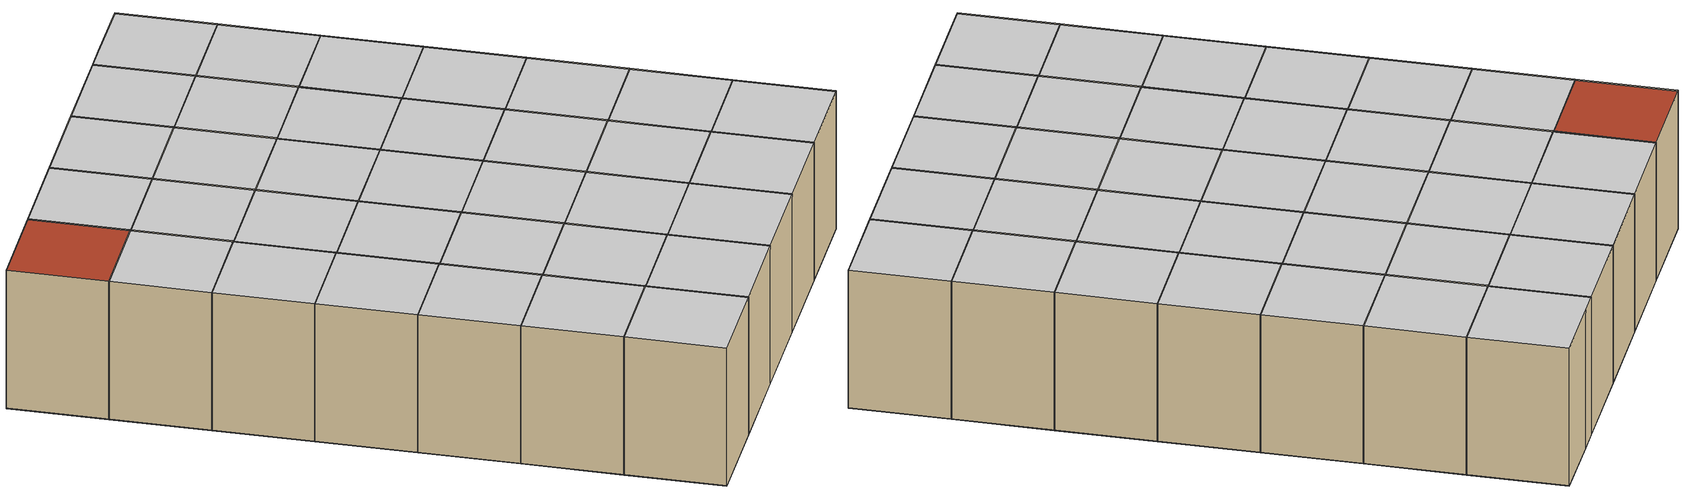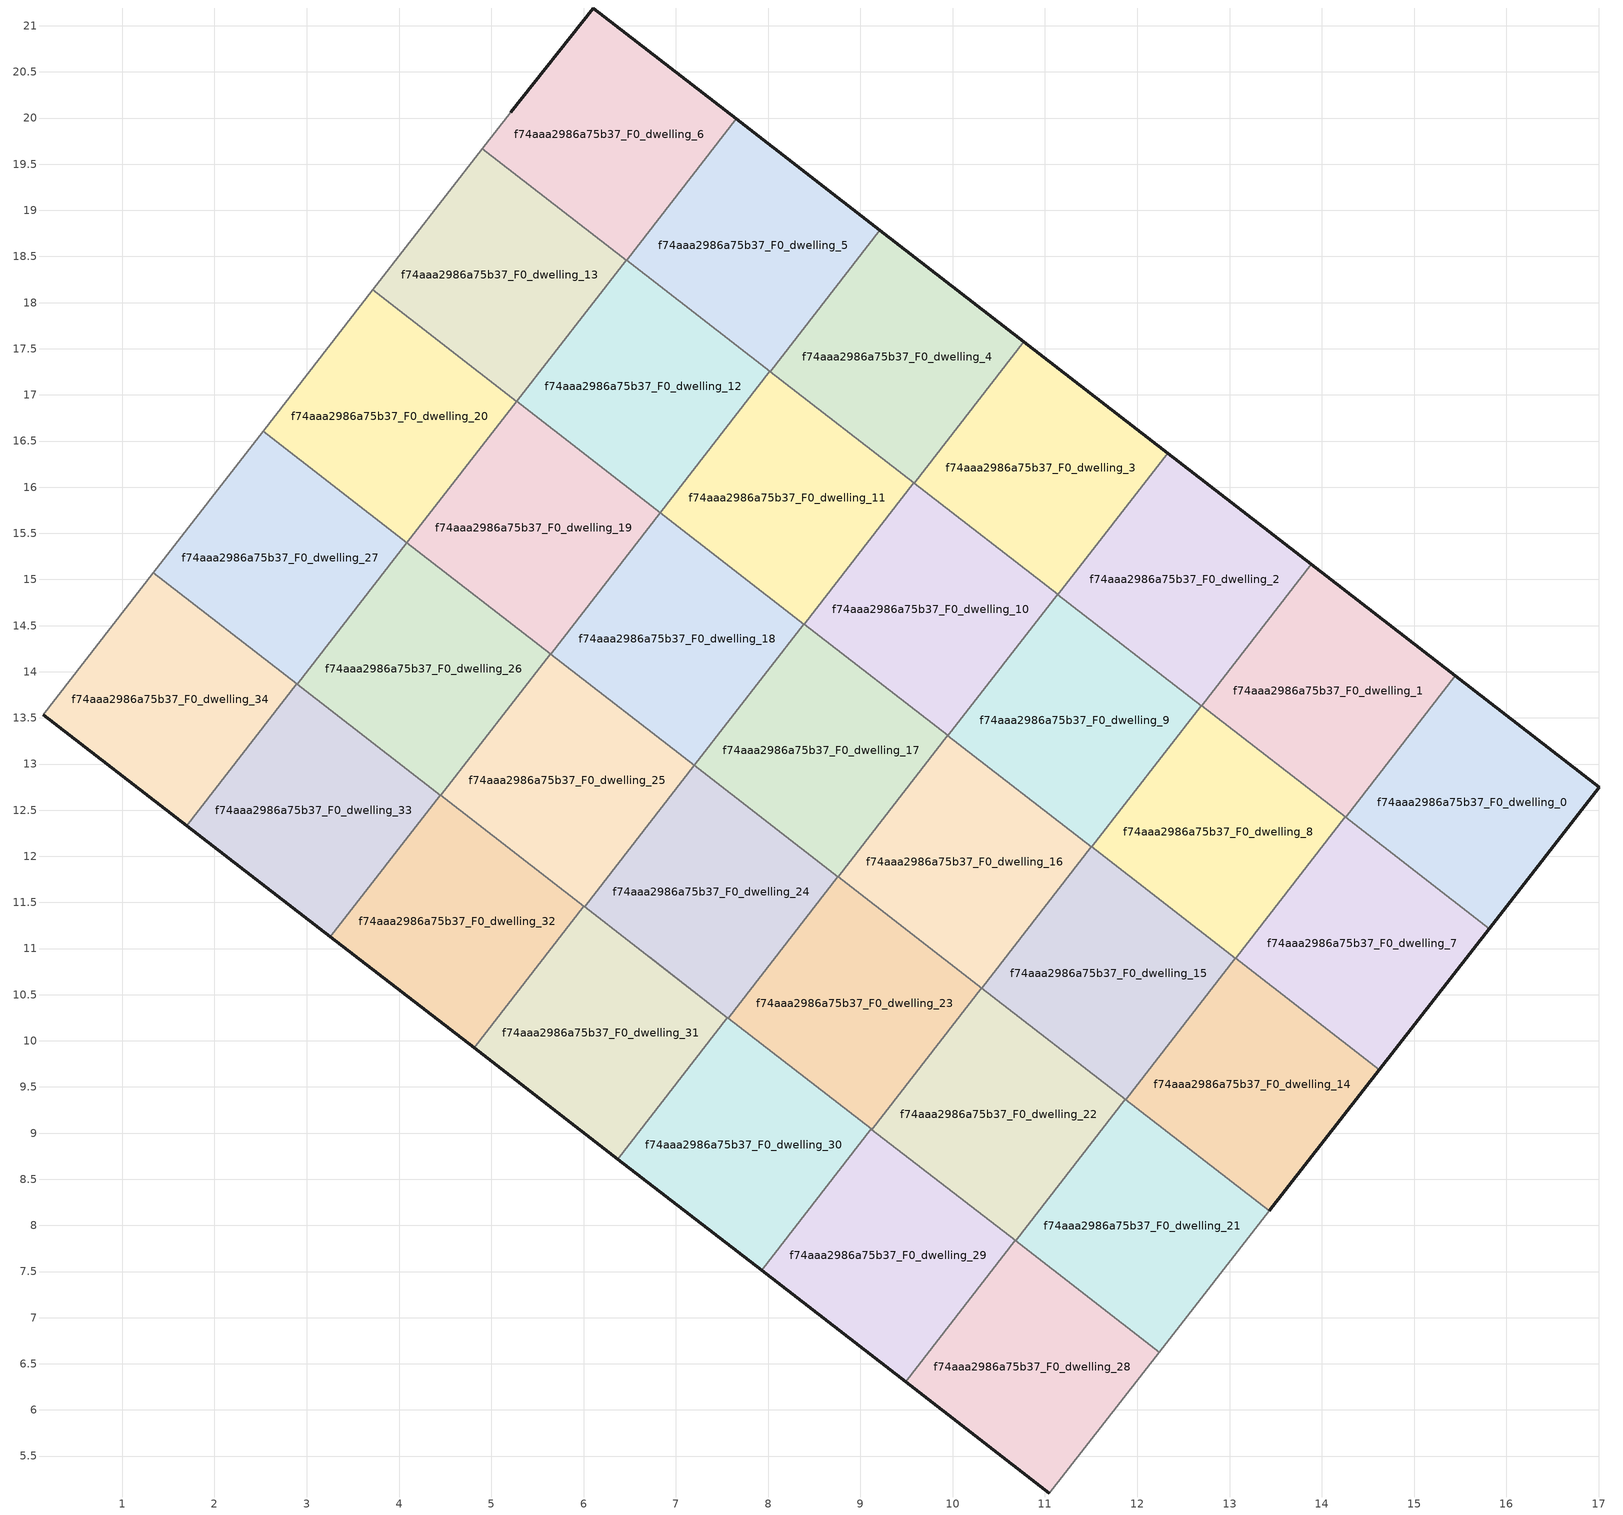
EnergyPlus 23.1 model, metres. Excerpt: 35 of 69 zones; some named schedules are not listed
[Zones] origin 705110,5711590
f74aaa2986a75b37_F0_dwelling_0
 floor ground (EU_floor_Construction): 15.81,11.22 17.01,12.75 15.44,13.96 14.26,12.42 z0
 wall outside (EU_wall_Construction): 15.44,13.96 17.01,12.75 15.81,11.22 z0:3
 wall to f74aaa2986a75b37_F0_dwelling_1 (EU_wall_Construction): 14.26,12.42 15.44,13.96 z0:3
 wall to f74aaa2986a75b37_F0_dwelling_7 (EU_wall_Construction): 15.81,11.22 14.26,12.42 z0:3
 ceiling to f74aaa2986a75b37_F1_dwelling_0 (EU_floor_Construction): 17.01,12.75 15.81,11.22 14.26,12.42 15.44,13.96 z3
f74aaa2986a75b37_F0_dwelling_1
 floor ground (EU_floor_Construction): 14.26,12.42 15.44,13.96 13.89,15.16 12.7,13.63 z0
 wall outside (EU_wall_Construction): 13.89,15.16 15.44,13.96 z0:3
 wall to f74aaa2986a75b37_F0_dwelling_2 (EU_wall_Construction): 12.7,13.63 13.89,15.16 z0:3
 wall to f74aaa2986a75b37_F0_dwelling_8 (EU_wall_Construction): 14.25,12.43 12.7,13.63 z0:3
 wall to f74aaa2986a75b37_F0_dwelling_7 (EU_wall_Construction): 14.26,12.42,3 14.25,12.42,1.5 14.25,12.43,3
 ceiling to f74aaa2986a75b37_F1_dwelling_1 (EU_floor_Construction): 15.44,13.96 14.26,12.42 12.7,13.63 13.89,15.16 z3
f74aaa2986a75b37_F0_dwelling_10
 floor ground (EU_floor_Construction): 9.95,13.31 11.14,14.84 9.58,16.05 8.39,14.51 z0
 wall to f74aaa2986a75b37_F0_dwelling_11 (EU_wall_Construction): 8.39,14.51 9.58,16.05 z0:3
 wall to f74aaa2986a75b37_F0_dwelling_9 (EU_wall_Construction): 11.14,14.84 9.95,13.31 z0:3
 wall to f74aaa2986a75b37_F0_dwelling_3 (EU_wall_Construction): 9.58,16.04 11.14,14.84 z0:3
 wall to f74aaa2986a75b37_F0_dwelling_17 (EU_wall_Construction): 9.95,13.31 8.39,14.51 z0:3
 wall to f74aaa2986a75b37_F0_dwelling_4 (EU_wall_Construction): 9.58,16.05,3 9.58,16.05,1.5 9.58,16.04,3
 ceiling to f74aaa2986a75b37_F1_dwelling_10 (EU_floor_Construction): 11.14,14.84 9.95,13.31 8.39,14.51 9.58,16.05 z3
f74aaa2986a75b37_F0_dwelling_11
 floor ground (EU_floor_Construction): 8.39,14.51 9.58,16.05 8.02,17.25 6.83,15.72 z0
 wall to f74aaa2986a75b37_F0_dwelling_12 (EU_wall_Construction): 6.83,15.72 8.02,17.25 z0:3
 wall to f74aaa2986a75b37_F0_dwelling_4 (EU_wall_Construction): 8.02,17.25 9.58,16.05 z0:3
 wall to f74aaa2986a75b37_F0_dwelling_18 (EU_wall_Construction): 8.39,14.52 6.83,15.72 z0:3
 wall to f74aaa2986a75b37_F0_dwelling_17 (EU_wall_Construction): 8.39,14.51,3 8.39,14.52,1.5 8.39,14.52,3
 ceiling to f74aaa2986a75b37_F1_dwelling_11 (EU_floor_Construction): 9.58,16.05 8.39,14.51 6.83,15.72 8.02,17.25 z3
f74aaa2986a75b37_F0_dwelling_12
 floor ground (EU_floor_Construction): 6.83,15.72 8.02,17.25 6.46,18.46 5.27,16.93 z0
 wall to f74aaa2986a75b37_F0_dwelling_13 (EU_wall_Construction): 5.27,16.93 6.46,18.46 z0:3
 wall to f74aaa2986a75b37_F0_dwelling_5 (EU_wall_Construction): 6.47,18.46 8.02,17.25 z0:3
 wall to f74aaa2986a75b37_F0_dwelling_19 (EU_wall_Construction): 6.83,15.72 5.27,16.93 z0:3
 wall to f74aaa2986a75b37_F0_dwelling_6 (EU_wall_Construction): 6.46,18.46,3 6.46,18.46,1.5 6.47,18.46,3
 ceiling to f74aaa2986a75b37_F1_dwelling_12 (EU_floor_Construction): 8.02,17.25 6.83,15.72 5.27,16.93 6.46,18.46 z3
f74aaa2986a75b37_F0_dwelling_13
 floor ground (EU_floor_Construction): 5.27,16.93 6.46,18.46 4.9,19.67 3.72,18.14 z0
 wall adiabatic (EU_wall_Construction): 3.72,18.14 4.9,19.67 z0:3
 wall to f74aaa2986a75b37_F0_dwelling_6 (EU_wall_Construction): 4.9,19.67 6.46,18.46 z0:3
 wall to f74aaa2986a75b37_F0_dwelling_20 (EU_wall_Construction): 5.27,16.93 3.72,18.14 z0:3
 ceiling to f74aaa2986a75b37_F1_dwelling_13 (EU_floor_Construction): 6.46,18.46 5.27,16.93 3.72,18.14 4.9,19.67 z3
f74aaa2986a75b37_F0_dwelling_14
 floor ground (EU_floor_Construction): 13.43,8.16 14.62,9.69 13.06,10.9 11.87,9.36 z0
 wall outside (EU_wall_Construction): 14.62,9.69 13.43,8.16 z0:3
 wall to f74aaa2986a75b37_F0_dwelling_15 (EU_wall_Construction): 11.87,9.36 13.06,10.9 z0:3
 wall to f74aaa2986a75b37_F0_dwelling_7 (EU_wall_Construction): 13.06,10.89 14.62,9.69 z0:3
 wall to f74aaa2986a75b37_F0_dwelling_21 (EU_wall_Construction): 13.43,8.16 11.87,9.36 z0:3
 wall to f74aaa2986a75b37_F0_dwelling_8 (EU_wall_Construction): 13.06,10.9,3 13.06,10.89,1.5 13.06,10.89,3
 ceiling to f74aaa2986a75b37_F1_dwelling_14 (EU_floor_Construction): 14.62,9.69 13.43,8.16 11.87,9.36 13.06,10.9 z3
f74aaa2986a75b37_F0_dwelling_15
 floor ground (EU_floor_Construction): 11.87,9.36 13.06,10.9 11.5,12.1 10.32,10.57 z0
 wall to f74aaa2986a75b37_F0_dwelling_16 (EU_wall_Construction): 10.32,10.57 11.5,12.1 z0:3
 wall to f74aaa2986a75b37_F0_dwelling_8 (EU_wall_Construction): 11.51,12.1 13.06,10.9 z0:3
 wall to f74aaa2986a75b37_F0_dwelling_22 (EU_wall_Construction): 11.87,9.37 10.32,10.57 z0:3
 wall to f74aaa2986a75b37_F0_dwelling_21 (EU_wall_Construction): 11.87,9.36,3 11.87,9.36,1.5 11.87,9.37,3
 wall to f74aaa2986a75b37_F0_dwelling_9 (EU_wall_Construction): 11.5,12.1,3 11.51,12.1,1.5 11.51,12.1,3
 ceiling to f74aaa2986a75b37_F1_dwelling_15 (EU_floor_Construction): 13.06,10.9 11.87,9.36 10.32,10.57 11.5,12.1 z3
f74aaa2986a75b37_F0_dwelling_16
 floor ground (EU_floor_Construction): 10.32,10.57 11.5,12.1 9.95,13.31 8.76,11.78 z0
 wall to f74aaa2986a75b37_F0_dwelling_17 (EU_wall_Construction): 8.76,11.78 9.95,13.31 z0:3
 wall to f74aaa2986a75b37_F0_dwelling_9 (EU_wall_Construction): 9.95,13.31 11.5,12.1 z0:3
 wall to f74aaa2986a75b37_F0_dwelling_23 (EU_wall_Construction): 10.31,10.57 8.76,11.78 z0:3
 wall to f74aaa2986a75b37_F0_dwelling_22 (EU_wall_Construction): 10.32,10.57,3 10.31,10.57,1.5 10.31,10.57,3
 ceiling to f74aaa2986a75b37_F1_dwelling_16 (EU_floor_Construction): 11.5,12.1 10.32,10.57 8.76,11.78 9.95,13.31 z3
f74aaa2986a75b37_F0_dwelling_17
 floor ground (EU_floor_Construction): 8.76,11.78 9.95,13.31 8.39,14.52 7.2,12.98 z0
 wall to f74aaa2986a75b37_F0_dwelling_18 (EU_wall_Construction): 7.2,12.98 8.39,14.52 z0:3
 wall to f74aaa2986a75b37_F0_dwelling_24 (EU_wall_Construction): 8.76,11.78 7.2,12.98 z0:3
 ceiling to f74aaa2986a75b37_F1_dwelling_17 (EU_floor_Construction): 9.95,13.31 8.76,11.78 7.2,12.98 8.39,14.52 z3
f74aaa2986a75b37_F0_dwelling_18
 floor ground (EU_floor_Construction): 7.2,12.98 8.39,14.52 6.83,15.72 5.64,14.19 z0
 wall to f74aaa2986a75b37_F0_dwelling_19 (EU_wall_Construction): 5.64,14.19 6.83,15.72 z0:3
 wall to f74aaa2986a75b37_F0_dwelling_25 (EU_wall_Construction): 7.2,12.99 5.64,14.19 z0:3
 wall to f74aaa2986a75b37_F0_dwelling_24 (EU_wall_Construction): 7.2,12.98,3 7.2,12.98,1.5 7.2,12.99,3
 ceiling to f74aaa2986a75b37_F1_dwelling_18 (EU_floor_Construction): 8.39,14.52 7.2,12.98 5.64,14.19 6.83,15.72 z3
f74aaa2986a75b37_F0_dwelling_19
 floor ground (EU_floor_Construction): 5.64,14.19 6.83,15.72 5.27,16.93 4.08,15.4 z0
 wall to f74aaa2986a75b37_F0_dwelling_20 (EU_wall_Construction): 4.08,15.4 5.27,16.93 z0:3
 wall to f74aaa2986a75b37_F0_dwelling_26 (EU_wall_Construction): 5.64,14.19 4.08,15.4 z0:3
 ceiling to f74aaa2986a75b37_F1_dwelling_19 (EU_floor_Construction): 6.83,15.72 5.64,14.19 4.08,15.4 5.27,16.93 z3
f74aaa2986a75b37_F0_dwelling_2
 floor ground (EU_floor_Construction): 12.7,13.63 13.89,15.16 12.33,16.37 11.14,14.84 z0
 wall outside (EU_wall_Construction): 12.33,16.37 13.89,15.16 z0:3
 wall to f74aaa2986a75b37_F0_dwelling_3 (EU_wall_Construction): 11.14,14.84 12.33,16.37 z0:3
 wall to f74aaa2986a75b37_F0_dwelling_9 (EU_wall_Construction): 12.69,13.63 11.14,14.84 z0:3
 ceiling to f74aaa2986a75b37_F1_dwelling_2 (EU_floor_Construction): 13.89,15.16 12.7,13.63 11.14,14.84 12.33,16.37 z3
f74aaa2986a75b37_F0_dwelling_20
 floor ground (EU_floor_Construction): 4.08,15.4 5.27,16.93 3.72,18.14 2.53,16.61 z0
 wall adiabatic (EU_wall_Construction): 2.53,16.61 3.72,18.14 z0:3
 wall to f74aaa2986a75b37_F0_dwelling_27 (EU_wall_Construction): 4.08,15.4 2.53,16.61 z0:3
 ceiling to f74aaa2986a75b37_F1_dwelling_20 (EU_floor_Construction): 5.27,16.93 4.08,15.4 2.53,16.61 3.72,18.14 z3
f74aaa2986a75b37_F0_dwelling_21
 floor ground (EU_floor_Construction): 12.24,6.63 13.43,8.16 11.87,9.37 10.68,7.83 z0
 wall to f74aaa2986a75b37_F0_dwelling_22 (EU_wall_Construction): 10.68,7.83 11.87,9.37 z0:3
 wall adiabatic (EU_wall_Construction): 13.43,8.16 12.24,6.63 z0:3
 wall to f74aaa2986a75b37_F0_dwelling_28 (EU_wall_Construction): 12.24,6.63 10.68,7.83 z0:3
 ceiling to f74aaa2986a75b37_F1_dwelling_21 (EU_floor_Construction): 13.43,8.16 12.24,6.63 10.68,7.83 11.87,9.37 z3
f74aaa2986a75b37_F0_dwelling_22
 floor ground (EU_floor_Construction): 10.68,7.83 11.87,9.37 10.31,10.57 9.12,9.04 z0
 wall to f74aaa2986a75b37_F0_dwelling_23 (EU_wall_Construction): 9.12,9.04 10.31,10.57 z0:3
 wall to f74aaa2986a75b37_F0_dwelling_29 (EU_wall_Construction): 10.68,7.84 9.12,9.04 z0:3
 wall to f74aaa2986a75b37_F0_dwelling_28 (EU_wall_Construction): 10.68,7.83,3 10.68,7.84,1.5 10.68,7.84,3
 ceiling to f74aaa2986a75b37_F1_dwelling_22 (EU_floor_Construction): 11.87,9.37 10.68,7.83 9.12,9.04 10.31,10.57 z3
f74aaa2986a75b37_F0_dwelling_23
 floor ground (EU_floor_Construction): 9.12,9.04 10.31,10.57 8.76,11.78 7.57,10.25 z0
 wall to f74aaa2986a75b37_F0_dwelling_24 (EU_wall_Construction): 7.57,10.25 8.76,11.78 z0:3
 wall to f74aaa2986a75b37_F0_dwelling_30 (EU_wall_Construction): 9.12,9.05 7.57,10.25 z0:3
 ceiling to f74aaa2986a75b37_F1_dwelling_23 (EU_floor_Construction): 10.31,10.57 9.12,9.04 7.57,10.25 8.76,11.78 z3
f74aaa2986a75b37_F0_dwelling_24
 floor ground (EU_floor_Construction): 7.57,10.25 8.76,11.78 7.2,12.99 6.01,11.45 z0
 wall to f74aaa2986a75b37_F0_dwelling_25 (EU_wall_Construction): 6.01,11.45 7.2,12.99 z0:3
 wall to f74aaa2986a75b37_F0_dwelling_31 (EU_wall_Construction): 7.56,10.25 6.01,11.45 z0:3
 wall to f74aaa2986a75b37_F0_dwelling_30 (EU_wall_Construction): 7.57,10.25 7.56,10.25 z0:3
 ceiling to f74aaa2986a75b37_F1_dwelling_24 (EU_floor_Construction): 8.76,11.78 7.57,10.25 6.01,11.45 7.2,12.99 z3
f74aaa2986a75b37_F0_dwelling_25
 floor ground (EU_floor_Construction): 6.01,11.45 7.2,12.99 5.64,14.19 4.45,12.66 z0
 wall to f74aaa2986a75b37_F0_dwelling_26 (EU_wall_Construction): 4.45,12.66 5.64,14.19 z0:3
 wall to f74aaa2986a75b37_F0_dwelling_32 (EU_wall_Construction): 6,11.46 4.45,12.66 z0:3
 wall to f74aaa2986a75b37_F0_dwelling_31 (EU_wall_Construction): 6.01,11.45 6,11.46 z0:3
 ceiling to f74aaa2986a75b37_F1_dwelling_25 (EU_floor_Construction): 7.2,12.99 6.01,11.45 4.45,12.66 5.64,14.19 z3
f74aaa2986a75b37_F0_dwelling_26
 floor ground (EU_floor_Construction): 4.45,12.66 5.64,14.19 4.08,15.4 2.9,13.87 z0
 wall to f74aaa2986a75b37_F0_dwelling_27 (EU_wall_Construction): 2.9,13.87 4.08,15.4 z0:3
 wall to f74aaa2986a75b37_F0_dwelling_33 (EU_wall_Construction): 4.45,12.66 2.9,13.87 z0:3
 ceiling to f74aaa2986a75b37_F1_dwelling_26 (EU_floor_Construction): 5.64,14.19 4.45,12.66 2.9,13.87 4.08,15.4 z3
f74aaa2986a75b37_F0_dwelling_27
 floor ground (EU_floor_Construction): 2.9,13.87 4.08,15.4 2.53,16.61 1.34,15.07 z0
 wall adiabatic (EU_wall_Construction): 1.34,15.07 2.53,16.61 z0:3
 wall to f74aaa2986a75b37_F0_dwelling_34 (EU_wall_Construction): 2.89,13.87 1.34,15.07 z0:3
 wall to f74aaa2986a75b37_F0_dwelling_33 (EU_wall_Construction): 2.9,13.86,3 2.89,13.87,1.5 2.89,13.87,3
 ceiling to f74aaa2986a75b37_F1_dwelling_27 (EU_floor_Construction): 4.08,15.4 2.9,13.87 1.34,15.07 2.53,16.61 z3
f74aaa2986a75b37_F0_dwelling_28
 floor ground (EU_floor_Construction): 11.05,5.1 12.24,6.63 10.68,7.84 9.49,6.31 z0
 wall outside (EU_wall_Construction): 11.05,5.1 9.49,6.31 z0:3
 wall to f74aaa2986a75b37_F0_dwelling_29 (EU_wall_Construction): 9.49,6.31 10.68,7.84 z0:3
 wall adiabatic (EU_wall_Construction): 12.24,6.63 11.05,5.1 z0:3
 ceiling to f74aaa2986a75b37_F1_dwelling_28 (EU_floor_Construction): 12.24,6.63 11.05,5.1 9.49,6.31 10.68,7.84 z3
f74aaa2986a75b37_F0_dwelling_29
 floor ground (EU_floor_Construction): 9.49,6.31 10.68,7.84 9.12,9.04 7.93,7.51 z0
 wall outside (EU_wall_Construction): 9.49,6.31 7.93,7.51 z0:3
 wall to f74aaa2986a75b37_F0_dwelling_30 (EU_wall_Construction): 7.93,7.51 9.12,9.04 z0:3
 ceiling to f74aaa2986a75b37_F1_dwelling_29 (EU_floor_Construction): 10.68,7.84 9.49,6.31 7.93,7.51 9.12,9.04 z3
f74aaa2986a75b37_F0_dwelling_3
 floor ground (EU_floor_Construction): 11.14,14.84 12.33,16.37 10.77,17.58 9.58,16.04 z0
 wall outside (EU_wall_Construction): 10.77,17.58 12.33,16.37 z0:3
 wall to f74aaa2986a75b37_F0_dwelling_4 (EU_wall_Construction): 9.58,16.04 10.77,17.58 z0:3
 ceiling to f74aaa2986a75b37_F1_dwelling_3 (EU_floor_Construction): 12.33,16.37 11.14,14.84 9.58,16.04 10.77,17.58 z3
f74aaa2986a75b37_F0_dwelling_30
 floor ground (EU_floor_Construction): 7.93,7.51 9.12,9.04 6.71,10.91 7.56,10.25 6.37,8.72 z0
 wall outside (EU_wall_Construction): 7.93,7.51 6.37,8.72 z0:3
 wall to f74aaa2986a75b37_F0_dwelling_31 (EU_wall_Construction): 6.37,8.72 7.56,10.25 z0:3
 wall adiabatic (EU_wall_Construction): 7.56,10.25 6.71,10.91 7.56,10.25 z0:3
 ceiling to f74aaa2986a75b37_F1_dwelling_30 (EU_floor_Construction): 7.56,10.25 6.71,10.91 9.12,9.04 7.93,7.51 6.37,8.72 z3
f74aaa2986a75b37_F0_dwelling_31
 floor ground (EU_floor_Construction): 6.37,8.72 7.56,10.25 6,11.46 4.81,9.92 z0
 wall outside (EU_wall_Construction): 6.37,8.72 4.81,9.92 z0:3
 wall to f74aaa2986a75b37_F0_dwelling_32 (EU_wall_Construction): 4.81,9.92 6,11.46 z0:3
 ceiling to f74aaa2986a75b37_F1_dwelling_31 (EU_floor_Construction): 7.56,10.25 6.37,8.72 4.81,9.92 6,11.46 z3
f74aaa2986a75b37_F0_dwelling_32
 floor ground (EU_floor_Construction): 4.81,9.92 6,11.46 4.45,12.66 3.26,11.13 z0
 wall outside (EU_wall_Construction): 4.81,9.92 3.26,11.13 z0:3
 wall to f74aaa2986a75b37_F0_dwelling_33 (EU_wall_Construction): 3.26,11.13 4.45,12.66 z0:3
 ceiling to f74aaa2986a75b37_F1_dwelling_32 (EU_floor_Construction): 6,11.46 4.81,9.92 3.26,11.13 4.45,12.66 z3
f74aaa2986a75b37_F0_dwelling_33
 floor ground (EU_floor_Construction): 3.26,11.13 4.45,12.66 2.89,13.87 1.7,12.33 z0
 wall outside (EU_wall_Construction): 3.26,11.13 1.7,12.33 z0:3
 wall to f74aaa2986a75b37_F0_dwelling_34 (EU_wall_Construction): 1.7,12.33 2.89,13.87 z0:3
 ceiling to f74aaa2986a75b37_F1_dwelling_33 (EU_floor_Construction): 4.45,12.66 3.26,11.13 1.7,12.33 2.89,13.87 z3
f74aaa2986a75b37_F0_dwelling_34
 floor ground (EU_floor_Construction): 1.7,12.33 2.89,13.87 1.34,15.07 0.15,13.54 z0
 wall outside (EU_wall_Construction): 1.7,12.33 0.15,13.54 z0:3
 wall adiabatic (EU_wall_Construction): 0.15,13.54 1.34,15.07 z0:3
 roof outside (EU_roof_Construction): 2.89,13.87 1.7,12.33 0.15,13.54 1.34,15.07 z3
f74aaa2986a75b37_F0_dwelling_4
 floor ground (EU_floor_Construction): 9.58,16.04 10.77,17.58 9.21,18.79 8.02,17.25 z0
 wall outside (EU_wall_Construction): 9.21,18.79 10.77,17.58 z0:3
 wall to f74aaa2986a75b37_F0_dwelling_5 (EU_wall_Construction): 8.02,17.25 9.21,18.79 z0:3
 ceiling to f74aaa2986a75b37_F1_dwelling_4 (EU_floor_Construction): 10.77,17.58 9.58,16.04 8.02,17.25 9.21,18.79 z3
f74aaa2986a75b37_F0_dwelling_5
 floor ground (EU_floor_Construction): 8.02,17.25 9.21,18.79 7.65,19.99 6.47,18.46 z0
 wall outside (EU_wall_Construction): 7.65,19.99 9.21,18.79 z0:3
 wall to f74aaa2986a75b37_F0_dwelling_6 (EU_wall_Construction): 6.47,18.46 7.65,19.99 z0:3
 ceiling to f74aaa2986a75b37_F1_dwelling_5 (EU_floor_Construction): 9.21,18.79 8.02,17.25 6.47,18.46 7.65,19.99 z3
f74aaa2986a75b37_F0_dwelling_6
 floor ground (EU_floor_Construction): 6.47,18.46 7.65,19.99 6.1,21.19 5.21,20.07 4.9,19.67 z0
 wall outside (EU_wall_Construction): 5.21,20.07 6.1,21.19 7.65,19.99 z0:3
 wall adiabatic (EU_wall_Construction): 4.9,19.67 5.21,20.07 z0:3
 ceiling to f74aaa2986a75b37_F1_dwelling_6 (EU_floor_Construction): 7.65,19.99 6.47,18.46 4.9,19.67 5.21,20.07 6.1,21.19 z3
f74aaa2986a75b37_F0_dwelling_7
 floor ground (EU_floor_Construction): 14.62,9.69 15.81,11.22 14.25,12.43 13.06,10.89 z0
 wall outside (EU_wall_Construction): 15.81,11.22 14.62,9.69 z0:3
 wall to f74aaa2986a75b37_F0_dwelling_8 (EU_wall_Construction): 13.06,10.89 14.25,12.43 z0:3
 ceiling to f74aaa2986a75b37_F1_dwelling_7 (EU_floor_Construction): 15.81,11.22 14.62,9.69 13.06,10.89 14.25,12.43 z3
f74aaa2986a75b37_F0_dwelling_8
 floor ground (EU_floor_Construction): 13.06,10.89 14.25,12.43 12.69,13.63 11.51,12.1 z0
 wall to f74aaa2986a75b37_F0_dwelling_9 (EU_wall_Construction): 11.51,12.1 12.69,13.63 z0:3
 ceiling to f74aaa2986a75b37_F1_dwelling_8 (EU_floor_Construction): 14.25,12.43 13.06,10.89 11.51,12.1 12.69,13.63 z3
f74aaa2986a75b37_F0_dwelling_9
 floor ground (EU_floor_Construction): 11.51,12.1 12.69,13.63 11.14,14.84 9.95,13.31 z0
 ceiling to f74aaa2986a75b37_F1_dwelling_9 (EU_floor_Construction): 12.69,13.63 11.51,12.1 9.95,13.31 11.14,14.84 z3
[Building]
EU S2 Campaign: North Axis=0; Terrain=City; Solar Distribution=FullExterior
[Site:Location]
London: Latitude=51.5; Longitude=-0.5; Time Zone=0; Elevation=25
[SizingPeriod:WeatherFileDays]
AnnualSizingPeriod: Begin Month=1; Begin Day of Month=1; End Month=12; End Day of Month=31; Day of Week for Start Day=Monday; Use Weather File Daylight Saving Period=No; Use Weather File Rain and Snow Indicators=No
[MATERIAL]
EU_InternalMass_Material: Roughness=MediumRough; Thickness=0.1; Conductivity=1; Density=1800; Specific Heat=900; Thermal Absorptance=0.9; Solar Absorptance=0.7; Visible Absorptance=0.7
[MATERIAL:NOMASS] Roughness=MediumRough; Thermal Absorptance=0.9; Solar Absorptance=0.7; Visible Absorptance=0.7
Name | Thermal Resistance
EU_wall_NoMass | 0.635353
EU_roof_NoMass | 0.675062
EU_floor_NoMass | 1.96382
[CONSTRUCTION]
EU_wall_Construction: EU_wall_NoMass
EU_roof_Construction: EU_roof_NoMass
EU_floor_Construction: EU_floor_NoMass
EU_InternalMass_Construction: EU_InternalMass_Material
[ZONE] Type=1; Multiplier=1; Ceiling Height=autocalculate; Floor Area=autocalculate; Part of Total Floor Area=Yes
Name | Volume
f74aaa2986a75b37_F0_dwelling_0; f74aaa2986a75b37_F0_dwelling_11; f74aaa2986a75b37_F0_dwelling_19 | 11.4683
f74aaa2986a75b37_F0_dwelling_1; f74aaa2986a75b37_F0_dwelling_12; f74aaa2986a75b37_F0_dwelling_15; f74aaa2986a75b37_F0_dwelling_3; f74aaa2986a75b37_F0_dwelling_31; f74aaa2986a75b37_F0_dwelling_5; f74aaa2986a75b37_F0_dwelling_8 | 11.4668
f74aaa2986a75b37_F0_dwelling_10 | 11.4631
f74aaa2986a75b37_F0_dwelling_13; f74aaa2986a75b37_F0_dwelling_16; f74aaa2986a75b37_F0_dwelling_18; f74aaa2986a75b37_F0_dwelling_23; f74aaa2986a75b37_F0_dwelling_25; f74aaa2986a75b37_F0_dwelling_29 | 11.4624
f74aaa2986a75b37_F0_dwelling_14 | 11.4653
f74aaa2986a75b37_F0_dwelling_17; f74aaa2986a75b37_F0_dwelling_22; f74aaa2986a75b37_F0_dwelling_26; f74aaa2986a75b37_F0_dwelling_7 | 11.4639
f74aaa2986a75b37_F0_dwelling_2; f74aaa2986a75b37_F0_dwelling_24; f74aaa2986a75b37_F0_dwelling_27; f74aaa2986a75b37_F0_dwelling_33; f74aaa2986a75b37_F0_dwelling_34; f74aaa2986a75b37_F0_dwelling_9 | 11.4675
f74aaa2986a75b37_F0_dwelling_20 | 11.4617
f74aaa2986a75b37_F0_dwelling_21 | 11.4661
f74aaa2986a75b37_F0_dwelling_28 | 11.4697
f74aaa2986a75b37_F0_dwelling_30; f74aaa2986a75b37_F0_dwelling_32; f74aaa2986a75b37_F0_dwelling_6 | 11.4646
f74aaa2986a75b37_F0_dwelling_4 | 11.4756
[INTERNALMASS] Construction=EU_InternalMass_Construction
Name | Zone or ZoneList | Surface Area
f74aaa2986a75b37_F0_dwelling_0_EU_InternalMass | f74aaa2986a75b37_F0_dwelling_0 | 3.823
f74aaa2986a75b37_F0_dwelling_1_EU_InternalMass | f74aaa2986a75b37_F0_dwelling_1 | 3.82233
f74aaa2986a75b37_F0_dwelling_2_EU_InternalMass | f74aaa2986a75b37_F0_dwelling_2 | 3.82233
f74aaa2986a75b37_F0_dwelling_3_EU_InternalMass | f74aaa2986a75b37_F0_dwelling_3 | 3.82233
f74aaa2986a75b37_F0_dwelling_4_EU_InternalMass | f74aaa2986a75b37_F0_dwelling_4 | 3.82505
f74aaa2986a75b37_F0_dwelling_5_EU_InternalMass | f74aaa2986a75b37_F0_dwelling_5 | 3.82233
f74aaa2986a75b37_F0_dwelling_6_EU_InternalMass | f74aaa2986a75b37_F0_dwelling_6 | 3.82134
f74aaa2986a75b37_F0_dwelling_7_EU_InternalMass | f74aaa2986a75b37_F0_dwelling_7 | 3.82161
f74aaa2986a75b37_F0_dwelling_8_EU_InternalMass | f74aaa2986a75b37_F0_dwelling_8 | 3.82214
f74aaa2986a75b37_F0_dwelling_9_EU_InternalMass | f74aaa2986a75b37_F0_dwelling_9 | 3.82249
f74aaa2986a75b37_F0_dwelling_10_EU_InternalMass | f74aaa2986a75b37_F0_dwelling_10 | 3.82112
f74aaa2986a75b37_F0_dwelling_11_EU_InternalMass | f74aaa2986a75b37_F0_dwelling_11 | 3.82249
f74aaa2986a75b37_F0_dwelling_12_EU_InternalMass | f74aaa2986a75b37_F0_dwelling_12 | 3.82215
f74aaa2986a75b37_F0_dwelling_13_EU_InternalMass | f74aaa2986a75b37_F0_dwelling_13 | 3.82077
f74aaa2986a75b37_F0_dwelling_14_EU_InternalMass | f74aaa2986a75b37_F0_dwelling_14 | 3.82181
f74aaa2986a75b37_F0_dwelling_15_EU_InternalMass | f74aaa2986a75b37_F0_dwelling_15 | 3.82233
f74aaa2986a75b37_F0_dwelling_16_EU_InternalMass | f74aaa2986a75b37_F0_dwelling_16 | 3.82096
f74aaa2986a75b37_F0_dwelling_17_EU_InternalMass | f74aaa2986a75b37_F0_dwelling_17 | 3.82112
f74aaa2986a75b37_F0_dwelling_18_EU_InternalMass | f74aaa2986a75b37_F0_dwelling_18 | 3.82096
f74aaa2986a75b37_F0_dwelling_19_EU_InternalMass | f74aaa2986a75b37_F0_dwelling_19 | 3.82233
f74aaa2986a75b37_F0_dwelling_20_EU_InternalMass | f74aaa2986a75b37_F0_dwelling_20 | 3.82079
f74aaa2986a75b37_F0_dwelling_21_EU_InternalMass | f74aaa2986a75b37_F0_dwelling_21 | 3.82181
f74aaa2986a75b37_F0_dwelling_22_EU_InternalMass | f74aaa2986a75b37_F0_dwelling_22 | 3.82098
f74aaa2986a75b37_F0_dwelling_23_EU_InternalMass | f74aaa2986a75b37_F0_dwelling_23 | 3.82098
f74aaa2986a75b37_F0_dwelling_24_EU_InternalMass | f74aaa2986a75b37_F0_dwelling_24 | 3.82251
f74aaa2986a75b37_F0_dwelling_25_EU_InternalMass | f74aaa2986a75b37_F0_dwelling_25 | 3.82098
f74aaa2986a75b37_F0_dwelling_26_EU_InternalMass | f74aaa2986a75b37_F0_dwelling_26 | 3.82098
f74aaa2986a75b37_F0_dwelling_27_EU_InternalMass | f74aaa2986a75b37_F0_dwelling_27 | 3.82235
f74aaa2986a75b37_F0_dwelling_28_EU_InternalMass | f74aaa2986a75b37_F0_dwelling_28 | 3.82327
f74aaa2986a75b37_F0_dwelling_29_EU_InternalMass | f74aaa2986a75b37_F0_dwelling_29 | 3.8211
f74aaa2986a75b37_F0_dwelling_30_EU_InternalMass | f74aaa2986a75b37_F0_dwelling_30 | 3.82229
f74aaa2986a75b37_F0_dwelling_31_EU_InternalMass | f74aaa2986a75b37_F0_dwelling_31 | 3.82254
f74aaa2986a75b37_F0_dwelling_32_EU_InternalMass | f74aaa2986a75b37_F0_dwelling_32 | 3.82122
f74aaa2986a75b37_F0_dwelling_33_EU_InternalMass | f74aaa2986a75b37_F0_dwelling_33 | 3.82261
f74aaa2986a75b37_F0_dwelling_34_EU_InternalMass | f74aaa2986a75b37_F0_dwelling_34 | 3.82246
[OTHEREQUIPMENT] Fuel Type=Electricity; Design Level Calculation Method=Watts/Area; Power per Zone Floor Area=1; Fraction Latent=0; Fraction Radiant=0; Fraction Lost=0; Carbon Dioxide Generation Rate=0; EndUse Subcategory=EU_Step8_InternalGains
Name | Zone or ZoneList or Space or SpaceList | Schedule
EU_Step8_InternalGain_f74aaa2986a75b37_F0_dwelling_0_f000 | f74aaa2986a75b37_F0_dwelling_0 | EU_Step8_GainSchedule_f74aaa2986a75b37_F0_dwelling_0_f000
EU_Step8_InternalGain_f74aaa2986a75b37_F0_dwelling_1_f000 | f74aaa2986a75b37_F0_dwelling_1 | EU_Step8_GainSchedule_f74aaa2986a75b37_F0_dwelling_1_f000
EU_Step8_InternalGain_f74aaa2986a75b37_F0_dwelling_2_f000 | f74aaa2986a75b37_F0_dwelling_2 | EU_Step8_GainSchedule_f74aaa2986a75b37_F0_dwelling_2_f000
EU_Step8_InternalGain_f74aaa2986a75b37_F0_dwelling_3_f000 | f74aaa2986a75b37_F0_dwelling_3 | EU_Step8_GainSchedule_f74aaa2986a75b37_F0_dwelling_3_f000
EU_Step8_InternalGain_f74aaa2986a75b37_F0_dwelling_4_f000 | f74aaa2986a75b37_F0_dwelling_4 | EU_Step8_GainSchedule_f74aaa2986a75b37_F0_dwelling_4_f000
EU_Step8_InternalGain_f74aaa2986a75b37_F0_dwelling_5_f000 | f74aaa2986a75b37_F0_dwelling_5 | EU_Step8_GainSchedule_f74aaa2986a75b37_F0_dwelling_5_f000
EU_Step8_InternalGain_f74aaa2986a75b37_F0_dwelling_6_f000 | f74aaa2986a75b37_F0_dwelling_6 | EU_Step8_GainSchedule_f74aaa2986a75b37_F0_dwelling_6_f000
EU_Step8_InternalGain_f74aaa2986a75b37_F0_dwelling_7_f000 | f74aaa2986a75b37_F0_dwelling_7 | EU_Step8_GainSchedule_f74aaa2986a75b37_F0_dwelling_7_f000
EU_Step8_InternalGain_f74aaa2986a75b37_F0_dwelling_8_f000 | f74aaa2986a75b37_F0_dwelling_8 | EU_Step8_GainSchedule_f74aaa2986a75b37_F0_dwelling_8_f000
EU_Step8_InternalGain_f74aaa2986a75b37_F0_dwelling_9_f000 | f74aaa2986a75b37_F0_dwelling_9 | EU_Step8_GainSchedule_f74aaa2986a75b37_F0_dwelling_9_f000
EU_Step8_InternalGain_f74aaa2986a75b37_F0_dwelling_10_f000 | f74aaa2986a75b37_F0_dwelling_10 | EU_Step8_GainSchedule_f74aaa2986a75b37_F0_dwelling_10_f000
EU_Step8_InternalGain_f74aaa2986a75b37_F0_dwelling_11_f000 | f74aaa2986a75b37_F0_dwelling_11 | EU_Step8_GainSchedule_f74aaa2986a75b37_F0_dwelling_11_f000
EU_Step8_InternalGain_f74aaa2986a75b37_F0_dwelling_12_f000 | f74aaa2986a75b37_F0_dwelling_12 | EU_Step8_GainSchedule_f74aaa2986a75b37_F0_dwelling_12_f000
EU_Step8_InternalGain_f74aaa2986a75b37_F0_dwelling_13_f000 | f74aaa2986a75b37_F0_dwelling_13 | EU_Step8_GainSchedule_f74aaa2986a75b37_F0_dwelling_13_f000
EU_Step8_InternalGain_f74aaa2986a75b37_F0_dwelling_14_f000 | f74aaa2986a75b37_F0_dwelling_14 | EU_Step8_GainSchedule_f74aaa2986a75b37_F0_dwelling_14_f000
EU_Step8_InternalGain_f74aaa2986a75b37_F0_dwelling_15_f000 | f74aaa2986a75b37_F0_dwelling_15 | EU_Step8_GainSchedule_f74aaa2986a75b37_F0_dwelling_15_f000
EU_Step8_InternalGain_f74aaa2986a75b37_F0_dwelling_16_f000 | f74aaa2986a75b37_F0_dwelling_16 | EU_Step8_GainSchedule_f74aaa2986a75b37_F0_dwelling_16_f000
EU_Step8_InternalGain_f74aaa2986a75b37_F0_dwelling_17_f000 | f74aaa2986a75b37_F0_dwelling_17 | EU_Step8_GainSchedule_f74aaa2986a75b37_F0_dwelling_17_f000
EU_Step8_InternalGain_f74aaa2986a75b37_F0_dwelling_18_f000 | f74aaa2986a75b37_F0_dwelling_18 | EU_Step8_GainSchedule_f74aaa2986a75b37_F0_dwelling_18_f000
EU_Step8_InternalGain_f74aaa2986a75b37_F0_dwelling_19_f000 | f74aaa2986a75b37_F0_dwelling_19 | EU_Step8_GainSchedule_f74aaa2986a75b37_F0_dwelling_19_f000
EU_Step8_InternalGain_f74aaa2986a75b37_F0_dwelling_20_f000 | f74aaa2986a75b37_F0_dwelling_20 | EU_Step8_GainSchedule_f74aaa2986a75b37_F0_dwelling_20_f000
EU_Step8_InternalGain_f74aaa2986a75b37_F0_dwelling_21_f000 | f74aaa2986a75b37_F0_dwelling_21 | EU_Step8_GainSchedule_f74aaa2986a75b37_F0_dwelling_21_f000
EU_Step8_InternalGain_f74aaa2986a75b37_F0_dwelling_22_f000 | f74aaa2986a75b37_F0_dwelling_22 | EU_Step8_GainSchedule_f74aaa2986a75b37_F0_dwelling_22_f000
EU_Step8_InternalGain_f74aaa2986a75b37_F0_dwelling_23_f000 | f74aaa2986a75b37_F0_dwelling_23 | EU_Step8_GainSchedule_f74aaa2986a75b37_F0_dwelling_23_f000
EU_Step8_InternalGain_f74aaa2986a75b37_F0_dwelling_24_f000 | f74aaa2986a75b37_F0_dwelling_24 | EU_Step8_GainSchedule_f74aaa2986a75b37_F0_dwelling_24_f000
EU_Step8_InternalGain_f74aaa2986a75b37_F0_dwelling_25_f000 | f74aaa2986a75b37_F0_dwelling_25 | EU_Step8_GainSchedule_f74aaa2986a75b37_F0_dwelling_25_f000
EU_Step8_InternalGain_f74aaa2986a75b37_F0_dwelling_26_f000 | f74aaa2986a75b37_F0_dwelling_26 | EU_Step8_GainSchedule_f74aaa2986a75b37_F0_dwelling_26_f000
EU_Step8_InternalGain_f74aaa2986a75b37_F0_dwelling_27_f000 | f74aaa2986a75b37_F0_dwelling_27 | EU_Step8_GainSchedule_f74aaa2986a75b37_F0_dwelling_27_f000
EU_Step8_InternalGain_f74aaa2986a75b37_F0_dwelling_28_f000 | f74aaa2986a75b37_F0_dwelling_28 | EU_Step8_GainSchedule_f74aaa2986a75b37_F0_dwelling_28_f000
EU_Step8_InternalGain_f74aaa2986a75b37_F0_dwelling_29_f000 | f74aaa2986a75b37_F0_dwelling_29 | EU_Step8_GainSchedule_f74aaa2986a75b37_F0_dwelling_29_f000
EU_Step8_InternalGain_f74aaa2986a75b37_F0_dwelling_30_f000 | f74aaa2986a75b37_F0_dwelling_30 | EU_Step8_GainSchedule_f74aaa2986a75b37_F0_dwelling_30_f000
EU_Step8_InternalGain_f74aaa2986a75b37_F0_dwelling_31_f000 | f74aaa2986a75b37_F0_dwelling_31 | EU_Step8_GainSchedule_f74aaa2986a75b37_F0_dwelling_31_f000
EU_Step8_InternalGain_f74aaa2986a75b37_F0_dwelling_32_f000 | f74aaa2986a75b37_F0_dwelling_32 | EU_Step8_GainSchedule_f74aaa2986a75b37_F0_dwelling_32_f000
EU_Step8_InternalGain_f74aaa2986a75b37_F0_dwelling_33_f000 | f74aaa2986a75b37_F0_dwelling_33 | EU_Step8_GainSchedule_f74aaa2986a75b37_F0_dwelling_33_f000
EU_Step8_InternalGain_f74aaa2986a75b37_F0_dwelling_34_f000 | f74aaa2986a75b37_F0_dwelling_34 | EU_Step8_GainSchedule_f74aaa2986a75b37_F0_dwelling_34_f000
[ZONEVENTILATION:DESIGNFLOWRATE] Schedule=EU_AlwaysOn; Design Flow Rate Calculation Method=AirChanges/Hour; Air Changes per Hour=0.555504; Ventilation Type=Natural; Fan Pressure Rise=0; Fan Total Efficiency=1; Constant Term Coefficient=1; Temperature Term Coefficient=0; Velocity Term Coefficient=0; Velocity Squared Term Coefficient=0; Minimum Indoor Temperature=-100; Maximum Indoor Temperature=100; Delta Temperature=-100; Minimum Outdoor Temperature=-100; Maximum Outdoor Temperature=100; Maximum Wind Speed=40
Name | Zone or ZoneList or Space or SpaceList
EU_ConstantAir_f74aaa2986a75b37_F0_dwelling_0 | f74aaa2986a75b37_F0_dwelling_0
EU_ConstantAir_f74aaa2986a75b37_F0_dwelling_1 | f74aaa2986a75b37_F0_dwelling_1
EU_ConstantAir_f74aaa2986a75b37_F0_dwelling_2 | f74aaa2986a75b37_F0_dwelling_2
EU_ConstantAir_f74aaa2986a75b37_F0_dwelling_3 | f74aaa2986a75b37_F0_dwelling_3
EU_ConstantAir_f74aaa2986a75b37_F0_dwelling_4 | f74aaa2986a75b37_F0_dwelling_4
EU_ConstantAir_f74aaa2986a75b37_F0_dwelling_5 | f74aaa2986a75b37_F0_dwelling_5
EU_ConstantAir_f74aaa2986a75b37_F0_dwelling_6 | f74aaa2986a75b37_F0_dwelling_6
EU_ConstantAir_f74aaa2986a75b37_F0_dwelling_7 | f74aaa2986a75b37_F0_dwelling_7
EU_ConstantAir_f74aaa2986a75b37_F0_dwelling_8 | f74aaa2986a75b37_F0_dwelling_8
EU_ConstantAir_f74aaa2986a75b37_F0_dwelling_9 | f74aaa2986a75b37_F0_dwelling_9
EU_ConstantAir_f74aaa2986a75b37_F0_dwelling_10 | f74aaa2986a75b37_F0_dwelling_10
EU_ConstantAir_f74aaa2986a75b37_F0_dwelling_11 | f74aaa2986a75b37_F0_dwelling_11
EU_ConstantAir_f74aaa2986a75b37_F0_dwelling_12 | f74aaa2986a75b37_F0_dwelling_12
EU_ConstantAir_f74aaa2986a75b37_F0_dwelling_13 | f74aaa2986a75b37_F0_dwelling_13
EU_ConstantAir_f74aaa2986a75b37_F0_dwelling_14 | f74aaa2986a75b37_F0_dwelling_14
EU_ConstantAir_f74aaa2986a75b37_F0_dwelling_15 | f74aaa2986a75b37_F0_dwelling_15
EU_ConstantAir_f74aaa2986a75b37_F0_dwelling_16 | f74aaa2986a75b37_F0_dwelling_16
EU_ConstantAir_f74aaa2986a75b37_F0_dwelling_17 | f74aaa2986a75b37_F0_dwelling_17
EU_ConstantAir_f74aaa2986a75b37_F0_dwelling_18 | f74aaa2986a75b37_F0_dwelling_18
EU_ConstantAir_f74aaa2986a75b37_F0_dwelling_19 | f74aaa2986a75b37_F0_dwelling_19
EU_ConstantAir_f74aaa2986a75b37_F0_dwelling_20 | f74aaa2986a75b37_F0_dwelling_20
EU_ConstantAir_f74aaa2986a75b37_F0_dwelling_21 | f74aaa2986a75b37_F0_dwelling_21
EU_ConstantAir_f74aaa2986a75b37_F0_dwelling_22 | f74aaa2986a75b37_F0_dwelling_22
EU_ConstantAir_f74aaa2986a75b37_F0_dwelling_23 | f74aaa2986a75b37_F0_dwelling_23
EU_ConstantAir_f74aaa2986a75b37_F0_dwelling_24 | f74aaa2986a75b37_F0_dwelling_24
EU_ConstantAir_f74aaa2986a75b37_F0_dwelling_25 | f74aaa2986a75b37_F0_dwelling_25
EU_ConstantAir_f74aaa2986a75b37_F0_dwelling_26 | f74aaa2986a75b37_F0_dwelling_26
EU_ConstantAir_f74aaa2986a75b37_F0_dwelling_27 | f74aaa2986a75b37_F0_dwelling_27
EU_ConstantAir_f74aaa2986a75b37_F0_dwelling_28 | f74aaa2986a75b37_F0_dwelling_28
EU_ConstantAir_f74aaa2986a75b37_F0_dwelling_29 | f74aaa2986a75b37_F0_dwelling_29
EU_ConstantAir_f74aaa2986a75b37_F0_dwelling_30 | f74aaa2986a75b37_F0_dwelling_30
EU_ConstantAir_f74aaa2986a75b37_F0_dwelling_31 | f74aaa2986a75b37_F0_dwelling_31
EU_ConstantAir_f74aaa2986a75b37_F0_dwelling_32 | f74aaa2986a75b37_F0_dwelling_32
EU_ConstantAir_f74aaa2986a75b37_F0_dwelling_33 | f74aaa2986a75b37_F0_dwelling_33
EU_ConstantAir_f74aaa2986a75b37_F0_dwelling_34 | f74aaa2986a75b37_F0_dwelling_34
[HVACTEMPLATE:ZONE:IDEALLOADSAIRSYSTEM] System Availability Schedule=EU_AlwaysOn; Maximum Heating Supply Air Temperature=50; Minimum Cooling Supply Air Temperature=13; Maximum Heating Supply Air Humidity Ratio=0.0156; Minimum Cooling Supply Air Humidity Ratio=0.0077; Heating Limit=NoLimit; Cooling Limit=NoLimit; Heating Availability Schedule=EU_AlwaysOn; Cooling Availability Schedule=EU_CoolingOff; Dehumidification Control Type=ConstantSensibleHeatRatio; Cooling Sensible Heat Ratio=0.7; Dehumidification Setpoint=60; Humidification Control Type=None; Humidification Setpoint=30; Outdoor Air Method=None; Outdoor Air Flow Rate per Person=0.00944; Outdoor Air Flow Rate per Zone Floor Area=0; Outdoor Air Flow Rate per Zone=0; Demand Controlled Ventilation Type=None; Outdoor Air Economizer Type=NoEconomizer; Heat Recovery Type=None; Sensible Heat Recovery Effectiveness=0.7; Latent Heat Recovery Effectiveness=0.65
Name | Template Thermostat
f74aaa2986a75b37_F0_dwelling_0 | EU_HeatOnly_f74aaa2986a75b37_F0_dwelling_0
f74aaa2986a75b37_F0_dwelling_1 | EU_HeatOnly_f74aaa2986a75b37_F0_dwelling_1
f74aaa2986a75b37_F0_dwelling_2 | EU_HeatOnly_f74aaa2986a75b37_F0_dwelling_2
f74aaa2986a75b37_F0_dwelling_3 | EU_HeatOnly_f74aaa2986a75b37_F0_dwelling_3
f74aaa2986a75b37_F0_dwelling_4 | EU_HeatOnly_f74aaa2986a75b37_F0_dwelling_4
f74aaa2986a75b37_F0_dwelling_5 | EU_HeatOnly_f74aaa2986a75b37_F0_dwelling_5
f74aaa2986a75b37_F0_dwelling_6 | EU_HeatOnly_f74aaa2986a75b37_F0_dwelling_6
f74aaa2986a75b37_F0_dwelling_7 | EU_HeatOnly_f74aaa2986a75b37_F0_dwelling_7
f74aaa2986a75b37_F0_dwelling_8 | EU_HeatOnly_f74aaa2986a75b37_F0_dwelling_8
f74aaa2986a75b37_F0_dwelling_9 | EU_HeatOnly_f74aaa2986a75b37_F0_dwelling_9
f74aaa2986a75b37_F0_dwelling_10 | EU_HeatOnly_f74aaa2986a75b37_F0_dwelling_10
f74aaa2986a75b37_F0_dwelling_11 | EU_HeatOnly_f74aaa2986a75b37_F0_dwelling_11
f74aaa2986a75b37_F0_dwelling_12 | EU_HeatOnly_f74aaa2986a75b37_F0_dwelling_12
f74aaa2986a75b37_F0_dwelling_13 | EU_HeatOnly_f74aaa2986a75b37_F0_dwelling_13
f74aaa2986a75b37_F0_dwelling_14 | EU_HeatOnly_f74aaa2986a75b37_F0_dwelling_14
f74aaa2986a75b37_F0_dwelling_15 | EU_HeatOnly_f74aaa2986a75b37_F0_dwelling_15
f74aaa2986a75b37_F0_dwelling_16 | EU_HeatOnly_f74aaa2986a75b37_F0_dwelling_16
f74aaa2986a75b37_F0_dwelling_17 | EU_HeatOnly_f74aaa2986a75b37_F0_dwelling_17
f74aaa2986a75b37_F0_dwelling_18 | EU_HeatOnly_f74aaa2986a75b37_F0_dwelling_18
f74aaa2986a75b37_F0_dwelling_19 | EU_HeatOnly_f74aaa2986a75b37_F0_dwelling_19
f74aaa2986a75b37_F0_dwelling_20 | EU_HeatOnly_f74aaa2986a75b37_F0_dwelling_20
f74aaa2986a75b37_F0_dwelling_21 | EU_HeatOnly_f74aaa2986a75b37_F0_dwelling_21
f74aaa2986a75b37_F0_dwelling_22 | EU_HeatOnly_f74aaa2986a75b37_F0_dwelling_22
f74aaa2986a75b37_F0_dwelling_23 | EU_HeatOnly_f74aaa2986a75b37_F0_dwelling_23
f74aaa2986a75b37_F0_dwelling_24 | EU_HeatOnly_f74aaa2986a75b37_F0_dwelling_24
f74aaa2986a75b37_F0_dwelling_25 | EU_HeatOnly_f74aaa2986a75b37_F0_dwelling_25
f74aaa2986a75b37_F0_dwelling_26 | EU_HeatOnly_f74aaa2986a75b37_F0_dwelling_26
f74aaa2986a75b37_F0_dwelling_27 | EU_HeatOnly_f74aaa2986a75b37_F0_dwelling_27
f74aaa2986a75b37_F0_dwelling_28 | EU_HeatOnly_f74aaa2986a75b37_F0_dwelling_28
f74aaa2986a75b37_F0_dwelling_29 | EU_HeatOnly_f74aaa2986a75b37_F0_dwelling_29
f74aaa2986a75b37_F0_dwelling_30 | EU_HeatOnly_f74aaa2986a75b37_F0_dwelling_30
f74aaa2986a75b37_F0_dwelling_31 | EU_HeatOnly_f74aaa2986a75b37_F0_dwelling_31
f74aaa2986a75b37_F0_dwelling_32 | EU_HeatOnly_f74aaa2986a75b37_F0_dwelling_32
f74aaa2986a75b37_F0_dwelling_33 | EU_HeatOnly_f74aaa2986a75b37_F0_dwelling_33
f74aaa2986a75b37_F0_dwelling_34 | EU_HeatOnly_f74aaa2986a75b37_F0_dwelling_34
[SIZING:ZONE] Zone Cooling Design Supply Air Temperature Input Method=SupplyAirTemperature; Zone Cooling Design Supply Air Temperature=13; Zone Heating Design Supply Air Temperature Input Method=SupplyAirTemperature; Zone Heating Design Supply Air Temperature=50; Zone Cooling Design Supply Air Humidity Ratio=0.008; Zone Heating Design Supply Air Humidity Ratio=0.008; Cooling Design Air Flow Method=DesignDay; Cooling Design Air Flow Rate=0; Cooling Minimum Air Flow per Zone Floor Area=0.000762; Cooling Minimum Air Flow=0; Cooling Minimum Air Flow Fraction=0.2; Heating Design Air Flow Method=DesignDay; Heating Design Air Flow Rate=0; Heating Maximum Air Flow per Zone Floor Area=0.002032; Heating Maximum Air Flow=0.141576; Heating Maximum Air Flow Fraction=0.3; Account for Dedicated Outdoor Air System=No; Dedicated Outdoor Air System Control Strategy=NeutralSupplyAir; Dedicated Outdoor Air Low Setpoint Temperature for Design=autosize; Dedicated Outdoor Air High Setpoint Temperature for Design=autosize; Zone Load Sizing Method=Sensible Load Only No Latent Load; Zone Latent Cooling Design Supply Air Humidity Ratio Input Method=HumidityRatioDifference; Zone Cooling Design Supply Air Humidity Ratio Difference=0.005; Zone Latent Heating Design Supply Air Humidity Ratio Input Method=HumidityRatioDifference; Zone Humidification Design Supply Air Humidity Ratio Difference=0.005
f74aaa2986a75b37_F0_dwelling_0; f74aaa2986a75b37_F0_dwelling_1; f74aaa2986a75b37_F0_dwelling_2; f74aaa2986a75b37_F0_dwelling_3; f74aaa2986a75b37_F0_dwelling_4; f74aaa2986a75b37_F0_dwelling_5; f74aaa2986a75b37_F0_dwelling_6; f74aaa2986a75b37_F0_dwelling_7; f74aaa2986a75b37_F0_dwelling_8; f74aaa2986a75b37_F0_dwelling_9; f74aaa2986a75b37_F0_dwelling_10; f74aaa2986a75b37_F0_dwelling_11; f74aaa2986a75b37_F0_dwelling_12; f74aaa2986a75b37_F0_dwelling_13; f74aaa2986a75b37_F0_dwelling_14; f74aaa2986a75b37_F0_dwelling_15; f74aaa2986a75b37_F0_dwelling_16; f74aaa2986a75b37_F0_dwelling_17; f74aaa2986a75b37_F0_dwelling_18; f74aaa2986a75b37_F0_dwelling_19; f74aaa2986a75b37_F0_dwelling_20; f74aaa2986a75b37_F0_dwelling_21; f74aaa2986a75b37_F0_dwelling_22; f74aaa2986a75b37_F0_dwelling_23; f74aaa2986a75b37_F0_dwelling_24; f74aaa2986a75b37_F0_dwelling_25; f74aaa2986a75b37_F0_dwelling_26; f74aaa2986a75b37_F0_dwelling_27; f74aaa2986a75b37_F0_dwelling_28; f74aaa2986a75b37_F0_dwelling_29; f74aaa2986a75b37_F0_dwelling_30; f74aaa2986a75b37_F0_dwelling_31; f74aaa2986a75b37_F0_dwelling_32; f74aaa2986a75b37_F0_dwelling_33; f74aaa2986a75b37_F0_dwelling_34
[SCHEDULE:FILE] Column Number=1; Rows to Skip at Top=0; Number of Hours of Data=8760; Column Separator=Comma; Interpolate to Timestep=No; Minutes per Item=60; Adjust Schedule for Daylight Savings=Yes
Name | File
EU_Step8_GainSchedule_f74aaa2986a75b37_F0_dwelling_0_f000 | ../../schedules/f74aaa2986a75b37/f74aaa2986a75b37_F0_dwelling_0_f000_gain.csv
EU_Step8_GainSchedule_f74aaa2986a75b37_F0_dwelling_1_f000 | ../../schedules/f74aaa2986a75b37/f74aaa2986a75b37_F0_dwelling_1_f000_gain.csv
EU_Step8_GainSchedule_f74aaa2986a75b37_F0_dwelling_2_f000 | ../../schedules/f74aaa2986a75b37/f74aaa2986a75b37_F0_dwelling_2_f000_gain.csv
EU_Step8_GainSchedule_f74aaa2986a75b37_F0_dwelling_3_f000 | ../../schedules/f74aaa2986a75b37/f74aaa2986a75b37_F0_dwelling_3_f000_gain.csv
EU_Step8_GainSchedule_f74aaa2986a75b37_F0_dwelling_4_f000 | ../../schedules/f74aaa2986a75b37/f74aaa2986a75b37_F0_dwelling_4_f000_gain.csv
EU_Step8_GainSchedule_f74aaa2986a75b37_F0_dwelling_5_f000 | ../../schedules/f74aaa2986a75b37/f74aaa2986a75b37_F0_dwelling_5_f000_gain.csv
EU_Step8_GainSchedule_f74aaa2986a75b37_F0_dwelling_6_f000 | ../../schedules/f74aaa2986a75b37/f74aaa2986a75b37_F0_dwelling_6_f000_gain.csv
EU_Step8_GainSchedule_f74aaa2986a75b37_F0_dwelling_7_f000 | ../../schedules/f74aaa2986a75b37/f74aaa2986a75b37_F0_dwelling_7_f000_gain.csv
EU_Step8_GainSchedule_f74aaa2986a75b37_F0_dwelling_8_f000 | ../../schedules/f74aaa2986a75b37/f74aaa2986a75b37_F0_dwelling_8_f000_gain.csv
EU_Step8_GainSchedule_f74aaa2986a75b37_F0_dwelling_9_f000 | ../../schedules/f74aaa2986a75b37/f74aaa2986a75b37_F0_dwelling_9_f000_gain.csv
EU_Step8_GainSchedule_f74aaa2986a75b37_F0_dwelling_10_f000 | ../../schedules/f74aaa2986a75b37/f74aaa2986a75b37_F0_dwelling_10_f000_gain.csv
EU_Step8_GainSchedule_f74aaa2986a75b37_F0_dwelling_11_f000 | ../../schedules/f74aaa2986a75b37/f74aaa2986a75b37_F0_dwelling_11_f000_gain.csv
EU_Step8_GainSchedule_f74aaa2986a75b37_F0_dwelling_12_f000 | ../../schedules/f74aaa2986a75b37/f74aaa2986a75b37_F0_dwelling_12_f000_gain.csv
EU_Step8_GainSchedule_f74aaa2986a75b37_F0_dwelling_13_f000 | ../../schedules/f74aaa2986a75b37/f74aaa2986a75b37_F0_dwelling_13_f000_gain.csv
EU_Step8_GainSchedule_f74aaa2986a75b37_F0_dwelling_14_f000 | ../../schedules/f74aaa2986a75b37/f74aaa2986a75b37_F0_dwelling_14_f000_gain.csv
EU_Step8_GainSchedule_f74aaa2986a75b37_F0_dwelling_15_f000 | ../../schedules/f74aaa2986a75b37/f74aaa2986a75b37_F0_dwelling_15_f000_gain.csv
EU_Step8_GainSchedule_f74aaa2986a75b37_F0_dwelling_16_f000 | ../../schedules/f74aaa2986a75b37/f74aaa2986a75b37_F0_dwelling_16_f000_gain.csv
EU_Step8_GainSchedule_f74aaa2986a75b37_F0_dwelling_17_f000 | ../../schedules/f74aaa2986a75b37/f74aaa2986a75b37_F0_dwelling_17_f000_gain.csv
EU_Step8_GainSchedule_f74aaa2986a75b37_F0_dwelling_18_f000 | ../../schedules/f74aaa2986a75b37/f74aaa2986a75b37_F0_dwelling_18_f000_gain.csv
EU_Step8_GainSchedule_f74aaa2986a75b37_F0_dwelling_19_f000 | ../../schedules/f74aaa2986a75b37/f74aaa2986a75b37_F0_dwelling_19_f000_gain.csv
EU_Step8_GainSchedule_f74aaa2986a75b37_F0_dwelling_20_f000 | ../../schedules/f74aaa2986a75b37/f74aaa2986a75b37_F0_dwelling_20_f000_gain.csv
EU_Step8_GainSchedule_f74aaa2986a75b37_F0_dwelling_21_f000 | ../../schedules/f74aaa2986a75b37/f74aaa2986a75b37_F0_dwelling_21_f000_gain.csv
EU_Step8_GainSchedule_f74aaa2986a75b37_F0_dwelling_22_f000 | ../../schedules/f74aaa2986a75b37/f74aaa2986a75b37_F0_dwelling_22_f000_gain.csv
EU_Step8_GainSchedule_f74aaa2986a75b37_F0_dwelling_23_f000 | ../../schedules/f74aaa2986a75b37/f74aaa2986a75b37_F0_dwelling_23_f000_gain.csv
